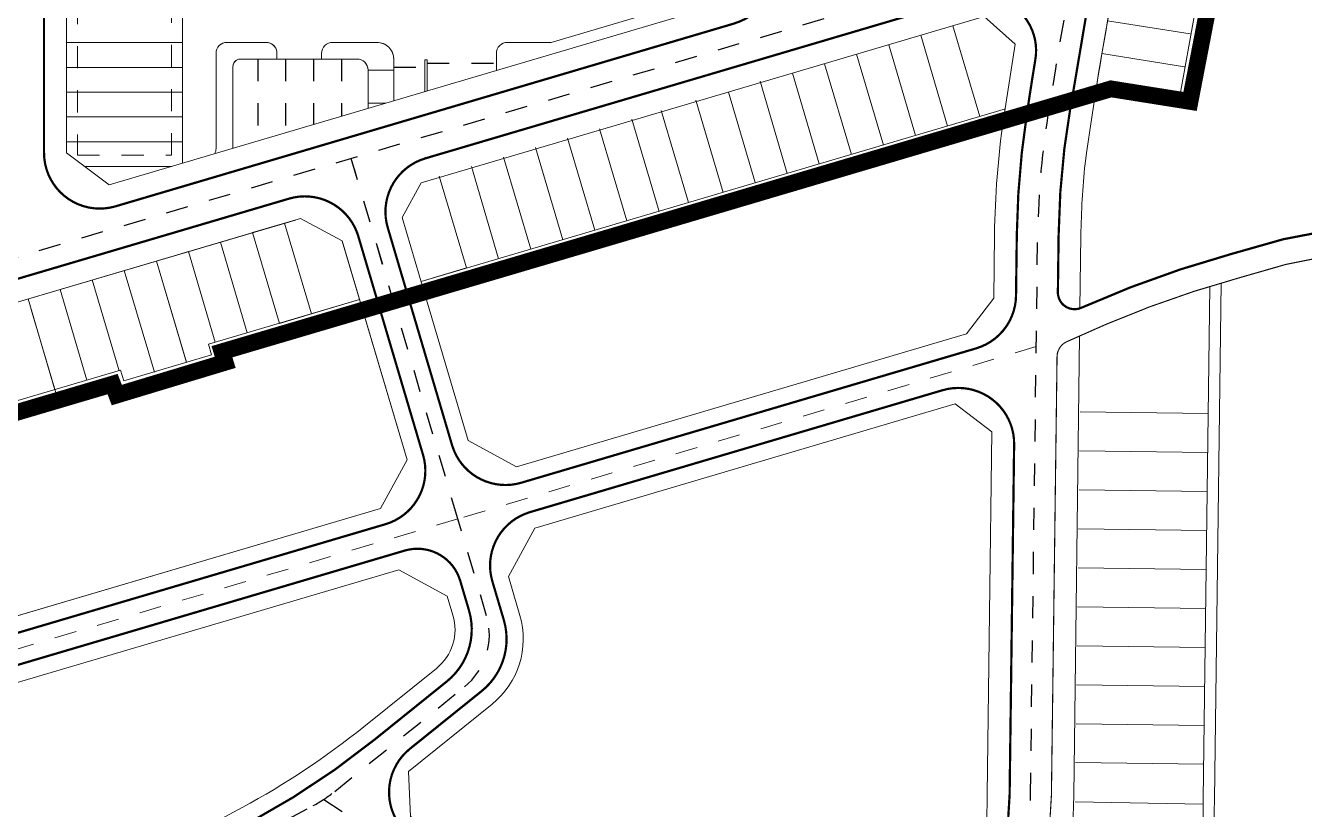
# Model space of a CAD drawing. Extents: x -2063571 to 559285, y 565862 to 1758715.
# Drawn here: x -2062786.97 to -2062781.19, y 566282.07 to 566285.62 of the extents above; entities that cross this region are included whole.
import ezdxf

# ---------------------------------------------------------------- set-up
doc = ezdxf.new("R2010")
doc.units = 0
doc.header["$MEASUREMENT"] = 0
for name, pattern in [('$TUONG$NHA$', [2.3, 1.5, -0.8]), ('BORDER', [1.75, 0.5, -0.25, 0.5, -0.25, 0, -0.25]), ('DASHDOT', [1, 0.5, -0.25, 0, -0.25]), ('DASHDOT2', [0.5, 0.25, -0.125, 0, -0.125]), ('DASHED', [0.75, 0.5, -0.25])]:
    doc.linetypes.add(name, pattern=pattern)
doc.layers.get('0').update_dxf_attribs({"linetype": 'CONTINUOUS'})
for name, color, linetype, lineweight in [('1-RGNC', 30, 'BORDER', 15), ('chi gioi dg do', 14, 'CONTINUOUS', 0), ('DATCHIALO', 4, 'CONTINUOUS', 0), ('k-viahe', 6, 'CONTINUOUS', 15), ('k-vienctrinh', 6, 'CONTINUOUS', 15), ('Q-DUONG', 22, 'CONTINUOUS', 0), ('Q-DUONGGT', 7, 'CONTINUOUS', 0)]:
    doc.layers.add(name, color=color, linetype=linetype, lineweight=lineweight)
doc.layers.add('22', color=7, linetype='CONTINUOUS')
doc.layers.add('k-timduong', color=1, linetype='DASHDOT')

# ---------------------------------------------------------------- blocks, each defined once
blk = doc.blocks.new('MB')
at = {"color": 8}
blk.add_lwpolyline([(816.86, 552.03), (812.04, 568.33), (817.79, 570.03)], dxfattribs=at)
at = {"layer": '1-RGNC', "color": 8, "linetype": 'DASHED', "lineweight": 0, "ltscale": 10, "const_width": 3, "flags": 128}
blk.add_lwpolyline([(836.36, 1557.52), (824.73, 1554.37, -0.02913), (686.86, 1426.09), (658.16, 1410.93), (628.52, 1400.56, -0.065655), (488.95, 1377.55, 0.135805), (394.2, 1346.98), (368.67, 1332.2), (265.12, 1270.63), (210.26, 1236.57, -0.000239), (210.25, 1236.56), (76.34, 1153.57), (176.88, 980.42, -0.269581), (176.86, 952.27), (118.85, 852.64), (54.36, 741.86, 0.174044), (38.06, 657.4), (76.44, 340.23), (112.05, 341.59, -0.055379), (222.68, 330.31), (297.32, 317.04), (413.16, 290.21), (598.28, 247.49, -0.103671), (682.73, 190.86, -0.002869), (724.94, 151.49, 0.015436), (772.3, 108.65), (783.87, 99.71), (796.17, 101.22), (825.68, 136.94, -0.014866), (843.98, 156.98, 0.010718), (900.88, 209.35, 0.098293), (937.95, 259.45, -0.003906), (975.06, 344.33, 0.115408), (1010.09, 487.34), (1017.86, 579.98), (1034.81, 674.38), (1039.28, 743.1), (1048.22, 1244.45, -0.007521), (1054.49, 1343.66, -0.083133), (1067.75, 1394.08), (1097.12, 1460.95, 0.274876), (1096.12, 1469.07, -0.085197), (1088.25, 1483.85, 0.250183), (1082.79, 1489.05), (836.36, 1557.52)], format="xyb", dxfattribs=at)
blk.add_lwpolyline([(1054.57, 695.01), (1037.06, 695.04), (1029.82, 703.06), (998.81, 703.11), (996.63, 682.98), (994.67, 667.17), (991.97, 648.34), (988.52, 633.87), (990, 630.18), (987.49, 629.52), (980.23, 591.87), (966.04, 594.13), (871.42, 566.1), (806.55, 546.93), (807.13, 545.03), (787.68, 539.15), (786.93, 541.12), (696.59, 514.39), (686.81, 547.5), (697.63, 561.94), (697.63, 695.11), (695.05, 701), (687.63, 703.11), (687.63, 725.61), (687.86, 725.7), (695.63, 732.12), (695.63, 918.1), (688.63, 925.1), (688.63, 953.1), (695.63, 959.1), (695.63, 1125.81), (695.51, 1127.22), (691.28, 1132.93), (687.76, 1133.9), (687.67, 1154.31), (691.35, 1155.23), (694.76, 1158.69), (695.56, 1161.31), (713.13, 1161.31), (720.12, 1154.32), (895.86, 1154.31), (903.86, 1161.31), (918.36, 1161.31), (918.36, 1160.31), (924.36, 1154.31), (958.37, 1154.3), (966.36, 1162.31), (981.86, 1162.31), (989.86, 1154.31), (1038.5, 1154.31), (1046.59, 1162.32), (1054.58, 1162.31), (1054.21, 1125.81), (1046.21, 1125.81), (1038.29, 1133.81), (1016.87, 1133.81), (1001.86, 1133.8), (1001.88, 952.1), (1036.14, 952.11), (1043.26, 959.11), (1057.34, 959.11), (1056.9, 918.21), (1042.38, 918.19), (1035.63, 925.11), (1015.86, 925.11), (1012.75, 925.11), (1007.38, 921.68), (1001.84, 916.29), (1001.86, 891.47), (1004.88, 891.46), (1006.27, 880.8), (1005.54, 875.34), (1001.86, 867.48), (1001.86, 733.91), (1004.13, 730.95), (1005.8, 725.59), (1032.97, 725.61), (1039.07, 731.61), (1055.74, 731.61)], close=True, dxfattribs=at)
at = {"layer": '22', "color": 8, "linetype": '$TUONG$NHA$', "lineweight": 9}
for points in [[(952.64, 547.85), (848.87, 516.92)], [(848.87, 516.92), (672.56, 464.8)]]:
    blk.add_lwpolyline(points, dxfattribs=at)
at = {"layer": 'chi gioi dg do', "color": 8, "linetype": 'DASHED', "ltscale": 5, "elevation": 0}
blk.add_lwpolyline([(780.62, 633.55), (780.62, 582.2), (797.49, 582.2), (797.48, 632.69), (796.64, 633.55)], close=True, dxfattribs=at)
at = {"layer": 'DATCHIALO', "color": 8, "flags": 128}
for points in [[(914.34, 272.25, 0.023013), (918.92, 283.6), (948.45, 350.42), (949.91, 353.73, 0.006649), (951.71, 357.96), (969.08, 400.27, 0.094448), (982.6, 466.59), (983.78, 558.67)], [(915.72, 271.41), (950.28, 349.61), (951.74, 352.92, 0.006649), (953.56, 357.2), (970.93, 399.51, 0.094448), (984.6, 466.56), (985.79, 559.28)]]:
    blk.add_lwpolyline(points, format="xyb", dxfattribs=at)
at = {"layer": 'DATCHIALO', "color": 8}
for points in [[(960.49, 536.12), (983.49, 535.82)], [(960.4, 529.12), (983.4, 528.82)], [(960.31, 522.12), (983.31, 521.83)], [(960.22, 515.12), (983.22, 514.83)], [(960.13, 508.12), (983.13, 507.83)], [(960.04, 501.12), (983.04, 500.83)], [(959.95, 494.12), (982.95, 493.83)], [(959.86, 487.12), (982.86, 486.83)], [(959.77, 480.12), (982.77, 479.83)], [(959.68, 473.16), (982.68, 472.87)], [(959.59, 466.12), (982.59, 465.72)]]:
    blk.add_lwpolyline(points, dxfattribs=at)
at = {"layer": 'k-timduong', "color": 8, "linetype": 'DASHDOT2', "ltscale": 2}
for p, q in [((812.97, 599.48, 0), (812.97, 584.75, 0)), ((817.97, 599.48, 0), (817.97, 586.23, 0)), ((822.97, 599.48, 0), (822.97, 587.71, 0)), ((827.97, 599.48, 0), (827.97, 589.19, 0)), ((837.36, 598.04, 0), (842.96, 598.04, 0)), ((843.36, 598.75, 0), (855.79, 598.75, 0))]:
    blk.add_line(p, q, dxfattribs=at)
at = {"layer": 'k-timduong', "color": 8, "linetype": 'DASHDOT', "ltscale": 6}
for p, q in [((848.88, 516.91), (829.75, 581.63)), ((848.88, 516.91), (830.32, 579.69)), ((854.03, 499.49), (848.88, 516.91)), ((854.03, 499.49), (848.88, 516.91)), ((854.03, 499.49), (848.88, 516.91)), ((826.78, 467.99), (850.05, 486.75)), ((826.78, 467.99), (850.05, 486.75)), ((824.82, 466.56), (933.59, 395.73)), ((824.82, 466.56), (933.59, 395.73)), ((678.57, 387.77), (822.93, 465.44))]:
    blk.add_line(p, q, dxfattribs=at)
blk.add_lwpolyline([(960.19, 620.19), (675.1, 535.91, -0.072872), (617.69, 527.7), (511.87, 528.07)], format="xyb", dxfattribs=at)
at = {"layer": 'k-timduong', "color": 8, "ltscale": 5}
blk.add_lwpolyline([(919.98, 362.56), (940.39, 412.29, 0.094448), (951.61, 467.33), (952.9, 567.88, -0.038482), (954.96, 590.85, -0.038482)], format="xyb", dxfattribs=at)
at = {"layer": 'k-timduong', "color": 8, "linetype": 'DASHDOT', "ltscale": 6}
for centre, radius, start, end in [((1529.31, 505.63), 580.58, 166.08082, 171.55786), ((842.52, 496.09), 12, 308.8731, 16.4705), ((842.52, 496.09), 12, 308.8731, 16.4705), ((811.09, 487.45), 25, 298.2784, 308.8731), ((811.09, 487.45), 25, 298.2784, 308.8731)]:
    blk.add_arc(centre, radius, start, end, dxfattribs=at)
at = {"layer": 'k-viahe', "color": 8, "ltscale": 2}
for p, q in [((799.48, 633.55, 0), (799.49, 580.77, 0)), ((881.97, 607.31, 0), (865.64, 602.48, 0)), ((865.64, 602.48, 0), (857.79, 602.48, 0)), ((855.79, 600.48, 0), (855.79, 597.42, 0))]:
    blk.add_line(p, q, dxfattribs=at)
at = {"layer": 'k-viahe', "color": 8}
for p, q in [((799.49, 606.87, 0), (799.49, 602.43, 0)), ((980.26, 604.01), (965.45, 606.37)), ((931.92, 603.75), (936.74, 587.45)), ((931.92, 603.75), (936.74, 587.45)), ((937.67, 605.46), (942.49, 589.15)), ((937.67, 605.45), (942.49, 589.15)), ((778.63, 602.43, 0), (799.49, 602.43, 0)), ((799.49, 602.43, 0), (778.63, 602.43, 0)), ((799.49, 602.43, 0), (799.49, 597.98, 0)), ((814.42, 602.48, 0), (807.49, 602.48, 0)), ((834.36, 602.48, 0), (826.42, 602.48, 0)), ((857.79, 602.48, 0), (865.64, 602.48, 0)), ((926.17, 602.05), (930.99, 585.75)), ((805.49, 583.41, 0), (805.49, 600.48, 0)), ((816.42, 599.48, 0), (809.49, 599.48, 0)), ((816.42, 599.48, 0), (816.42, 600.48, 0)), ((816.42, 599.48, 0), (824.42, 599.48, 0)), ((824.42, 599.48, 0), (824.42, 600.48, 0)), ((830.76, 599.48, 0), (824.42, 599.48, 0)), ((837.36, 591.97, 0), (837.36, 599.48, 0)), ((842.96, 593.62, 0), (842.96, 599.33, 0)), ((842.96, 599.33, 0), (843.36, 599.33, 0)), ((843.36, 593.74, 0), (843.36, 599.33, 0)), ((855.79, 597.42, 0), (855.79, 600.48, 0)), ((920.41, 600.35), (925.24, 584.05)), ((920.41, 600.35), (925.24, 584.05)), ((979.23, 598.1), (964.42, 600.46)), ((778.63, 597.98, 0), (799.49, 597.98, 0)), ((799.49, 597.98, 0), (778.63, 597.98, 0)), ((799.49, 597.98, 0), (799.49, 593.54, 0)), ((808.49, 583.43, 0), (808.49, 597.98, 0)), ((832.76, 590.61, 0), (832.76, 597.48, 0)), ((908.91, 596.95), (913.72, 580.65)), ((908.91, 596.95), (913.72, 580.65)), ((914.66, 598.65), (919.48, 582.35)), ((914.66, 598.65), (919.48, 582.35)), ((919.48, 582.35), (914.66, 598.65)), ((903.08, 595.49), (907.97, 578.95)), ((903.08, 595.49), (907.97, 578.95)), ((778.63, 593.54, 0), (799.49, 593.54, 0)), ((799.49, 593.54, 0), (778.63, 593.54, 0)), ((799.49, 593.54, 0), (799.49, 589.09, 0)), ((891.57, 592.09), (896.46, 575.54)), ((891.57, 592.09), (896.46, 575.54)), ((897.4, 593.55), (902.2, 577.31)), ((897.4, 593.55), (902.2, 577.31)), ((842.27, 559.56), (947.14, 590.53)), ((885.34, 590.24), (890.23, 573.7)), ((885.34, 590.24), (890.23, 573.7)), ((778.63, 589.09, 0), (799.49, 589.09, 0)), ((799.49, 589.09, 0), (778.63, 589.09, 0)), ((799.49, 589.09, 0), (799.49, 584.64, 0)), ((880.06, 588.69), (884.96, 572.14)), ((880.06, 588.69), (884.96, 572.14)), ((868.56, 585.28), (873.45, 568.74)), ((868.56, 585.28), (873.45, 568.74)), ((874.31, 586.98), (879.2, 570.44)), ((874.31, 586.98), (879.2, 570.44)), ((778.63, 584.64, 0), (799.49, 584.64, 0)), ((799.49, 584.64, 0), (778.63, 584.64, 0)), ((799.49, 584.64, 0), (799.49, 580.77, 0)), ((862.8, 583.58), (867.69, 567.04)), ((857.05, 581.88), (861.94, 565.34)), ((845.54, 578.48), (850.42, 561.97)), ((850.43, 561.97), (845.54, 578.48)), ((850.42, 561.97), (845.54, 578.48)), ((851.3, 580.18), (856.19, 563.64)), ((909.97, 577.47), (842.84, 557.62)), ((819.72, 570.58), (671.59, 526.79)), ((817.79, 570.03), (822.61, 553.73)), ((820.67, 570.88), (828.13, 566.82)), ((812.04, 568.33), (816.86, 552.03)), ((794.8, 563.21), (800.54, 564.91)), ((800.53, 564.92), (805.36, 548.63)), ((800.54, 564.91), (805.36, 548.63)), ((806.28, 566.63), (811.1, 550.33)), ((794.78, 563.22), (800.18, 545.02)), ((800.17, 545.04), (794.8, 563.21)), ((783.27, 559.82), (788.1, 543.53)), ((789.02, 561.52), (794.42, 543.28)), ((842.27, 559.56), (850.42, 561.97)), ((777.52, 558.12), (782.33, 541.82)), ((771.76, 556.42), (776.58, 540.12)), ((772.33, 554.5), (777.15, 538.2)), ((831.8, 554.36), (805.92, 546.7)), ((806.58, 546.9), (831.81, 554.37)), ((805.36, 548.63), (804.11, 548.26)), ((804.11, 548.26), (804.67, 546.37)), ((807.09, 545.02), (806.58, 546.9)), ((787.68, 539.15), (807.09, 545.02)), ((669.28, 506.31), (786.96, 541.11)), ((786.96, 541.11), (787.68, 539.15)), ((839.75, 527.51), (835.02, 518.81)), ((835.02, 518.81), (683.49, 474.01))]:
    blk.add_line(p, q, dxfattribs=at)
at = {"layer": 'k-viahe', "color": 8, "elevation": 0}
for points in [[(855.79, 597.42), (855.79, 600.48, -0.414214), (857.79, 602.48), (865.64, 602.48), (881.97, 607.31)], [(816.42, 599.48), (816.41, 600.75, 0.390675), (814.42, 602.48), (807.49, 602.48, 0.414214), (805.49, 600.48), (805.49, 583.41, -0.122768), (805.26, 582.47, -0.122768)], [(808.49, 583.43), (808.49, 598.04, -0.313861), (809.49, 599.48), (816.42, 599.48)]]:
    blk.add_lwpolyline(points, format="xyb", dxfattribs=at)
for points in [[(865.64, 602.48), (881.97, 607.31)], [(835.97, 591.56), (832.76, 591.56), (832.76, 597.48), (837.36, 597.48), (837.36, 591.97)], [(799.49, 589.95), (799.49, 589.95)], [(797.57, 580.2), (781.88, 580.2)], [(797.57, 580.2), (781.88, 580.2)]]:
    blk.add_lwpolyline(points, dxfattribs=at)
at = {"layer": 'k-viahe', "color": 8, "ltscale": 2, "elevation": 0}
blk.add_lwpolyline([(808.49, 583.43), (808.49, 598.04, -0.313821), (809.49, 599.48), (816.42, 599.48), (816.42, 600.48), (816.42, 599.48), (816.42, 600.48, 0.428438), (814.42, 602.48), (807.49, 602.48, 0.414214), (805.49, 600.48), (805.49, 583.41, -0.122768), (805.26, 582.47, -0.122768)], format="xyb", dxfattribs=at)
blk.add_lwpolyline([(837.36, 597.48), (832.76, 597.48, 0.414214), (830.76, 599.48), (824.42, 599.48), (824.42, 600.48, -0.414214), (826.42, 602.48), (834.36, 602.48, -0.414214), (837.36, 599.48), (837.36, 597.48)], format="xyb", close=True, dxfattribs=at)
for points in [[(835.97, 591.56), (832.76, 591.56), (832.76, 590.61)], [(797.57, 580.2), (781.88, 580.2)], [(797.57, 580.2), (781.88, 580.2)]]:
    blk.add_lwpolyline(points, dxfattribs=at)
at = {"layer": 'k-viahe', "color": 8}
for points in [[(946.84, 588.44), (842.82, 557.69)], [(946.84, 588.44), (842.82, 557.69)], [(804.11, 548.26), (831.24, 556.28), (828.13, 566.83), (820.67, 570.88), (817.79, 570.03), (822.61, 553.73)], [(812.04, 568.33), (817.79, 570.03), (822.61, 553.73)], [(817.79, 570.03), (812.04, 568.33), (816.86, 552.03), (822.61, 553.73), (817.79, 570.03), (812.04, 568.33)], [(831.25, 556.28), (828.13, 566.82), (820.67, 570.88), (817.79, 570.03), (822.61, 553.73)], [(828.13, 566.82), (828.13, 566.82), (839.75, 527.51), (835.02, 518.81), (683.49, 474.01), (675.22, 478.86)], [(788.36, 543.6), (788.93, 541.7), (804.67, 546.37)], [(668.87, 508.28), (788.36, 543.6)]]:
    blk.add_lwpolyline(points, dxfattribs=at)
blk.add_lwpolyline([(817.79, 570.03), (820.67, 570.88), (828.13, 566.83), (831.25, 556.3), (822.61, 553.73)], close=True, dxfattribs=at)
blk.add_lwpolyline([(681.04, 453.99), (686.12, 462.8), (838.28, 507.78), (846.98, 503.06), (847.99, 499.63, -0.303811), (845.01, 490.07), (832.03, 479.61, -0.046261), (810.19, 465.11), (702.08, 406.95), (692, 411.28, -0.006793), (681.04, 453.99)], format="xyb", dxfattribs=at)
blk.add_lwpolyline([(681.04, 453.99), (686.12, 462.8), (838.28, 507.78), (846.98, 503.06), (847.99, 499.63, -0.303811), (845.01, 490.07), (832.03, 479.61, -0.046261), (810.19, 465.11), (702.08, 406.95), (692, 411.28, -0.006793), (681.04, 453.99)], format="xyb", dxfattribs=at)
for centre in [(807.49, 600.48, 0), (857.79, 600.48, 0)]:
    blk.add_arc(centre, 2, 90, 180, dxfattribs=at)
at = {"layer": 'k-viahe', "color": 8, "extrusion": (-1.15267e-08, -1.9116e-08, 1)}
blk.add_arc((826.42, 600.48, 0), 2, 90, 180, dxfattribs=at)
at = {"layer": 'k-viahe', "color": 8, "extrusion": (-1.15267e-08, -3.34893e-09, 1)}
blk.add_arc((834.36, 599.48, 0), 3, 0, 90, dxfattribs=at)
at = {"layer": 'k-viahe', "color": 8, "ltscale": 2}
blk.add_arc((857.79, 600.48, 0), 2, 90, 180, dxfattribs=at)
at = {"layer": 'k-viahe', "color": 8, "extrusion": (-2.50782e-08, 2.18938e-09, 1)}
blk.add_arc((810.02, 598.04, 0), 1.53, 110.3083, 182.3116, dxfattribs=at)
at = {"layer": 'k-viahe', "color": 8, "extrusion": (-1.75726e-08, 1.91339e-09, 1)}
blk.add_arc((830.76, 597.48, 0), 2, 0, 90, dxfattribs=at)
at = {"layer": 'k-vienctrinh', "color": 8, "linetype": 'Continuous'}
for p, q in [((978.26, 592.18), (982.51, 615.81)), ((966.68, 613), (965.13, 604.57)), ((965.13, 604.57), (963.83, 596.92)), ((963.83, 596.92), (963.44, 594.54)), ((980.24, 591.86), (963.44, 594.54)), ((842.27, 559.56), (842.27, 559.56)), ((842.27, 559.55), (842.27, 559.56))]:
    blk.add_line(p, q, dxfattribs=at)
at = {"layer": 'k-vienctrinh', "color": 8, "flags": 128}
blk.add_lwpolyline([(960.48, 554.71), (960.65, 567.78, -0.022734), (961.4, 580.69, -0.022734)], format="xyb", dxfattribs=at)
at = {"layer": 'k-vienctrinh', "color": 8, "linetype": 'Continuous'}
blk.add_arc((1583.67, 496.06), 610.98, 165.56766, 170.97854, dxfattribs=at)
at = {"layer": 'k-vienctrinh', "color": 8}
blk.add_arc((1563.79, 498.9), 607.91, 166.24485, 172.26775, dxfattribs=at)
blk.add_arc((1563.79, 498.9), 607.91, 166.24485, 172.26775, dxfattribs=at)
at = {"layer": 'Q-DUONGGT', "color": 8, "ltscale": 0.5}
for points, const_width in [([(787.46, 573.04), (898.26, 605.81, 0.332278), (906.86, 617.32), (906.86, 697.11, 0.414214), (894.86, 709.11), (786.63, 709.11, 0.414214), (774.63, 697.11), (774.63, 582.63, 0.501188)], 0.4), ([(951, 589.93, 0.0351), (949.15, 567.93), (949.01, 556.99, -0.328761), (941.84, 547.53), (860.25, 523.41, -0.414214), (847.83, 530.16), (839.89, 557.03), (836.29, 569.22, -0.414214), (843.04, 581.65), (939.83, 610.26, -0.568158), (952.46, 599.3, 0.003825)], 0.4), ([(1023.83, 565.68, 0.016327), (1019.6, 521.98), (1017.44, 474.56), (1016.19, 454.9), (1013.79, 438.52, -0.057191), (982.28, 341.3), (951.22, 270.99, -0.01235), (948.21, 263.26, -0.46001), (930.87, 257.64), (895.13, 279.52, -0.363718), (891.86, 289.27, 0.011472), (893.53, 293.84), (924.95, 364.94, 0.006649), (926.51, 368.61), (943.86, 410.87, 0.094448), (955.36, 467.28), (956.37, 546.04, -0.293133), (958.15, 548.75), (965.09, 551.82, -0.034009), (988.9, 560.16, -0.082174), (1023.83, 565.68)], 0.2), ([(689.77, 408.05, 0.474082), (701.28, 403.11), (811.61, 462.46, 0.046261), (833.91, 477.27), (846.89, 487.73, 0.303811), (850.87, 500.48), (849.29, 505.82, 0.414214), (839.35, 511.23), (683.1, 465.03, 0.399291), (677.59, 455.49, 0.007532)], 0.4)]:
    blk.add_lwpolyline(points, format="xyb", close=True, dxfattribs=dict(at, const_width=const_width))
at = {"layer": 'Q-DUONGGT', "color": 8, "ltscale": 0.5, "const_width": 0.4}
for points in [[(1024.69, 572.28, -0.026828), (1038.38, 643.07, 0.015146), (1045.18, 695.99, 0.441988), (1033.23, 709.11), (988.97, 709.11, 0.393627), (977, 697.96, -0.023822), (972.28, 658.29, -0.018504), (969.42, 644.4, 0.022003), (959.01, 592.04), (958.81, 591.07, 0.039953), (956.65, 567.84), (956.52, 557.61, 0.547421), (960.74, 554.83, -0.037566), (987.59, 564.47, -0.064835), (1016.2, 569.98, -0.023748), (1021.73, 570.11, 0.380827), (1024.78, 572.69, -0.001265), (1025.26, 576.06)], [(684.74, 471.28), (835.87, 515.96, 0.414214), (842.63, 528.39), (831.01, 567.66, 0.414214), (818.59, 574.42), (670.51, 530.64, 0.391657), (663.57, 518.97), (672.13, 478.79, 0.438493), (684.78, 471.29)], [(948.67, 530.3, 0.505162), (935.83, 540.02), (861.81, 518.13, 0.414214), (855.06, 505.71), (857.12, 498.75, -0.303811), (853.14, 486), (840.25, 475.62), (840.25, 475.62, 0.509819), (841.07, 459.45), (921.39, 407.14, 0.470338), (936.1, 411.73), (936.92, 413.72, 0.094448), (947.86, 467.38), (948.67, 530.3)]]:
    blk.add_lwpolyline(points, format="xyb", dxfattribs=at)
at = {"layer": 'Q-DUONGGT', "color": 8, "ltscale": 0.5}
for points in [[(786.33, 576.87), (897.11, 609.64), (902.86, 617.34), (902.86, 697.14), (896.89, 703.11), (784.6, 703.11), (778.63, 697.14), (778.63, 582.63)], [(786.33, 576.87), (897.11, 609.64), (902.86, 617.34), (902.86, 697.14), (896.89, 703.11), (784.6, 703.11), (778.63, 697.14), (778.63, 582.63)], [(828.14, 566.81), (839.75, 527.51), (835.02, 518.81), (683.49, 474.01), (675.22, 478.86), (667.15, 516.76), (671.59, 526.79), (820.67, 570.88), (828.13, 566.83)]]:
    blk.add_lwpolyline(points, close=True, dxfattribs=at)
for points in [[(842.77, 557.88), (850.71, 531.01), (859.4, 526.28), (940.14, 550.15), (945, 556.57), (945.15, 567.98, -0.03131), (946.75, 588.67), (948.88, 602.18), (943.27, 607.11), (842.26, 577.25), (838.88, 571.03), (842.77, 557.88)], [(1015.8, 565.2, 0.015882), (1011.68, 522.18), (1009.52, 474.75), (1008.3, 455.49), (1005.98, 439.66, -0.057096), (975.06, 344.33), (943.86, 273.72, -0.011762), (941.15, 266.7, -0.461246), (929.58, 262.93), (913.09, 273.02), (900.11, 280.97), (897.33, 292.14), (927.17, 360.07), (928.63, 363.37, 0.006649), (930.19, 367.04), (947.56, 409.35, 0.094448), (959.36, 467.23), (960.42, 549.75)], [(944.69, 532.53), (944.69, 532.53), (938.07, 537.55), (862.66, 515.25), (857.94, 506.56), (859.99, 499.6, -0.303811), (855.02, 483.67), (839.99, 471.55), (840.4, 463.47), (923.4, 409.42), (931.92, 412.07), (933.22, 415.24, 0.094448), (943.86, 467.43), (944.69, 532.53)]]:
    blk.add_lwpolyline(points, format="xyb", dxfattribs=at)

msp = doc.modelspace()

# ---------------------------------------------------------------- block references
at = {"layer": 'Q-DUONG', "xscale": 0.02520000000004075, "yscale": 0.02520000000004075, "zscale": 0.02520000000004075}
msp.add_blockref('MB', (-2062806.4117, 566270.358), dxfattribs=at)

doc.saveas('drawing.dxf')
